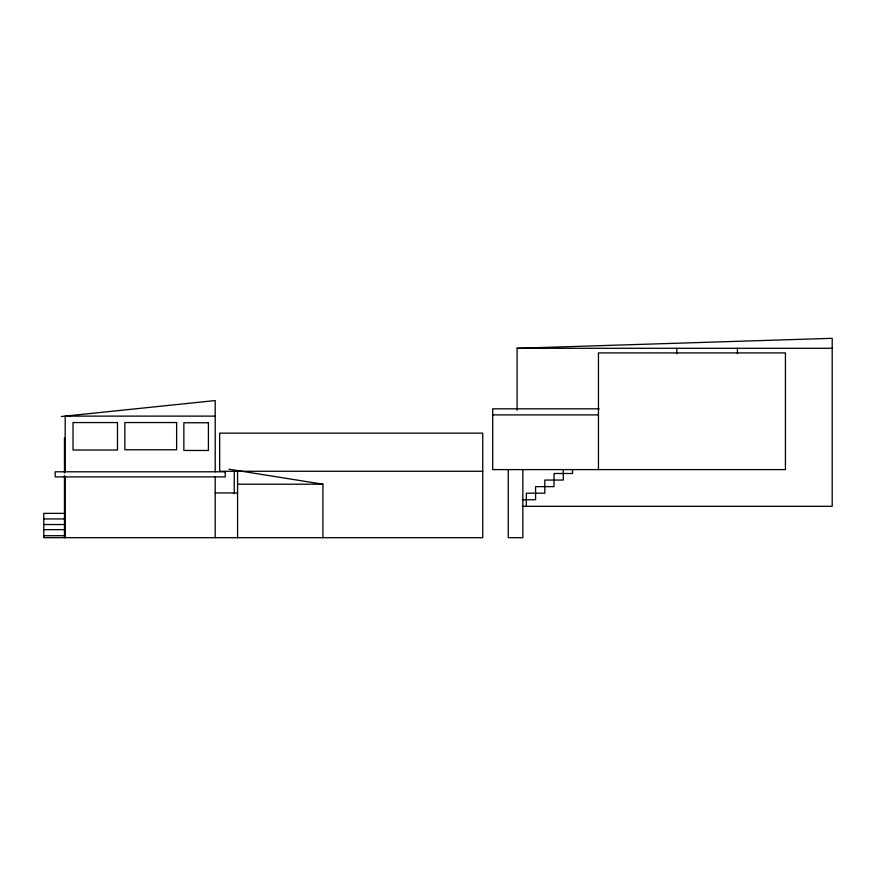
<?xml version="1.0" encoding="UTF-8"?>
<svg xmlns="http://www.w3.org/2000/svg" width="876" height="876" viewBox="0 0 876 876"><rect width="100%" height="100%" fill="white"/><g stroke="black" fill="none" stroke-linecap="round" stroke-linejoin="round"><path stroke-width="1.31" d="M61.342 416.516L215.2 400.562L215.2 471.792M517.103 410.088L517.103 348.287L832.2 338.322L832.2 506.317L522.392 506.317M517.103 348.287L832.2 348.287M599.206 408.829L492.695 408.829L492.695 469.602L785.422 469.602L785.422 352.908L598.45 352.908L598.45 469.602M492.695 414.906L598.45 414.906M215.2 416.122L65.196 416.122L65.196 471.792M482.731 471.266L219.668 471.266L219.668 433.138L482.731 433.138L482.731 537.678L43.8 537.678L43.8 513.369L64.463 513.369M237.571 484.198L322.905 484.198L322.905 537.678M215.2 492.947L237.571 492.947M522.392 499.758L535.586 499.758L535.586 486.629L554.059 486.629L554.059 473.5L572.543 473.5L572.543 469.558M43.8 518.942L64.463 518.942M43.8 524.538L64.463 524.538M43.8 529.641L64.463 529.641M43.8 535.718L64.463 535.718M228.932 469.197L322.905 484.198M737.417 348.287L737.417 353.685M676.809 348.287L676.809 353.685M563.301 469.558L563.301 480.059L544.828 480.059L544.828 493.188L526.345 493.188L526.345 506.317M522.841 469.602L522.841 537.678L508.255 537.678L508.255 469.602M237.571 470.576L237.571 537.678M234.253 471.496L234.253 493.692M215.2 476.905L215.2 537.678M65.196 476.905L65.196 537.678M64.463 438L64.463 472.952M64.463 475.548L64.463 537.678M176.634 422.55L124.841 422.55L124.841 449.782L176.634 449.782L176.634 422.55M117.483 422.56L73.026 422.56L73.026 450.034L117.483 450.034L117.483 422.56M208.411 422.758L183.861 422.758L183.861 450.472L208.411 450.472L208.411 422.758M225.231 471.792L55.166 471.792L55.166 476.905L225.231 476.905L225.231 471.792"/></g></svg>
